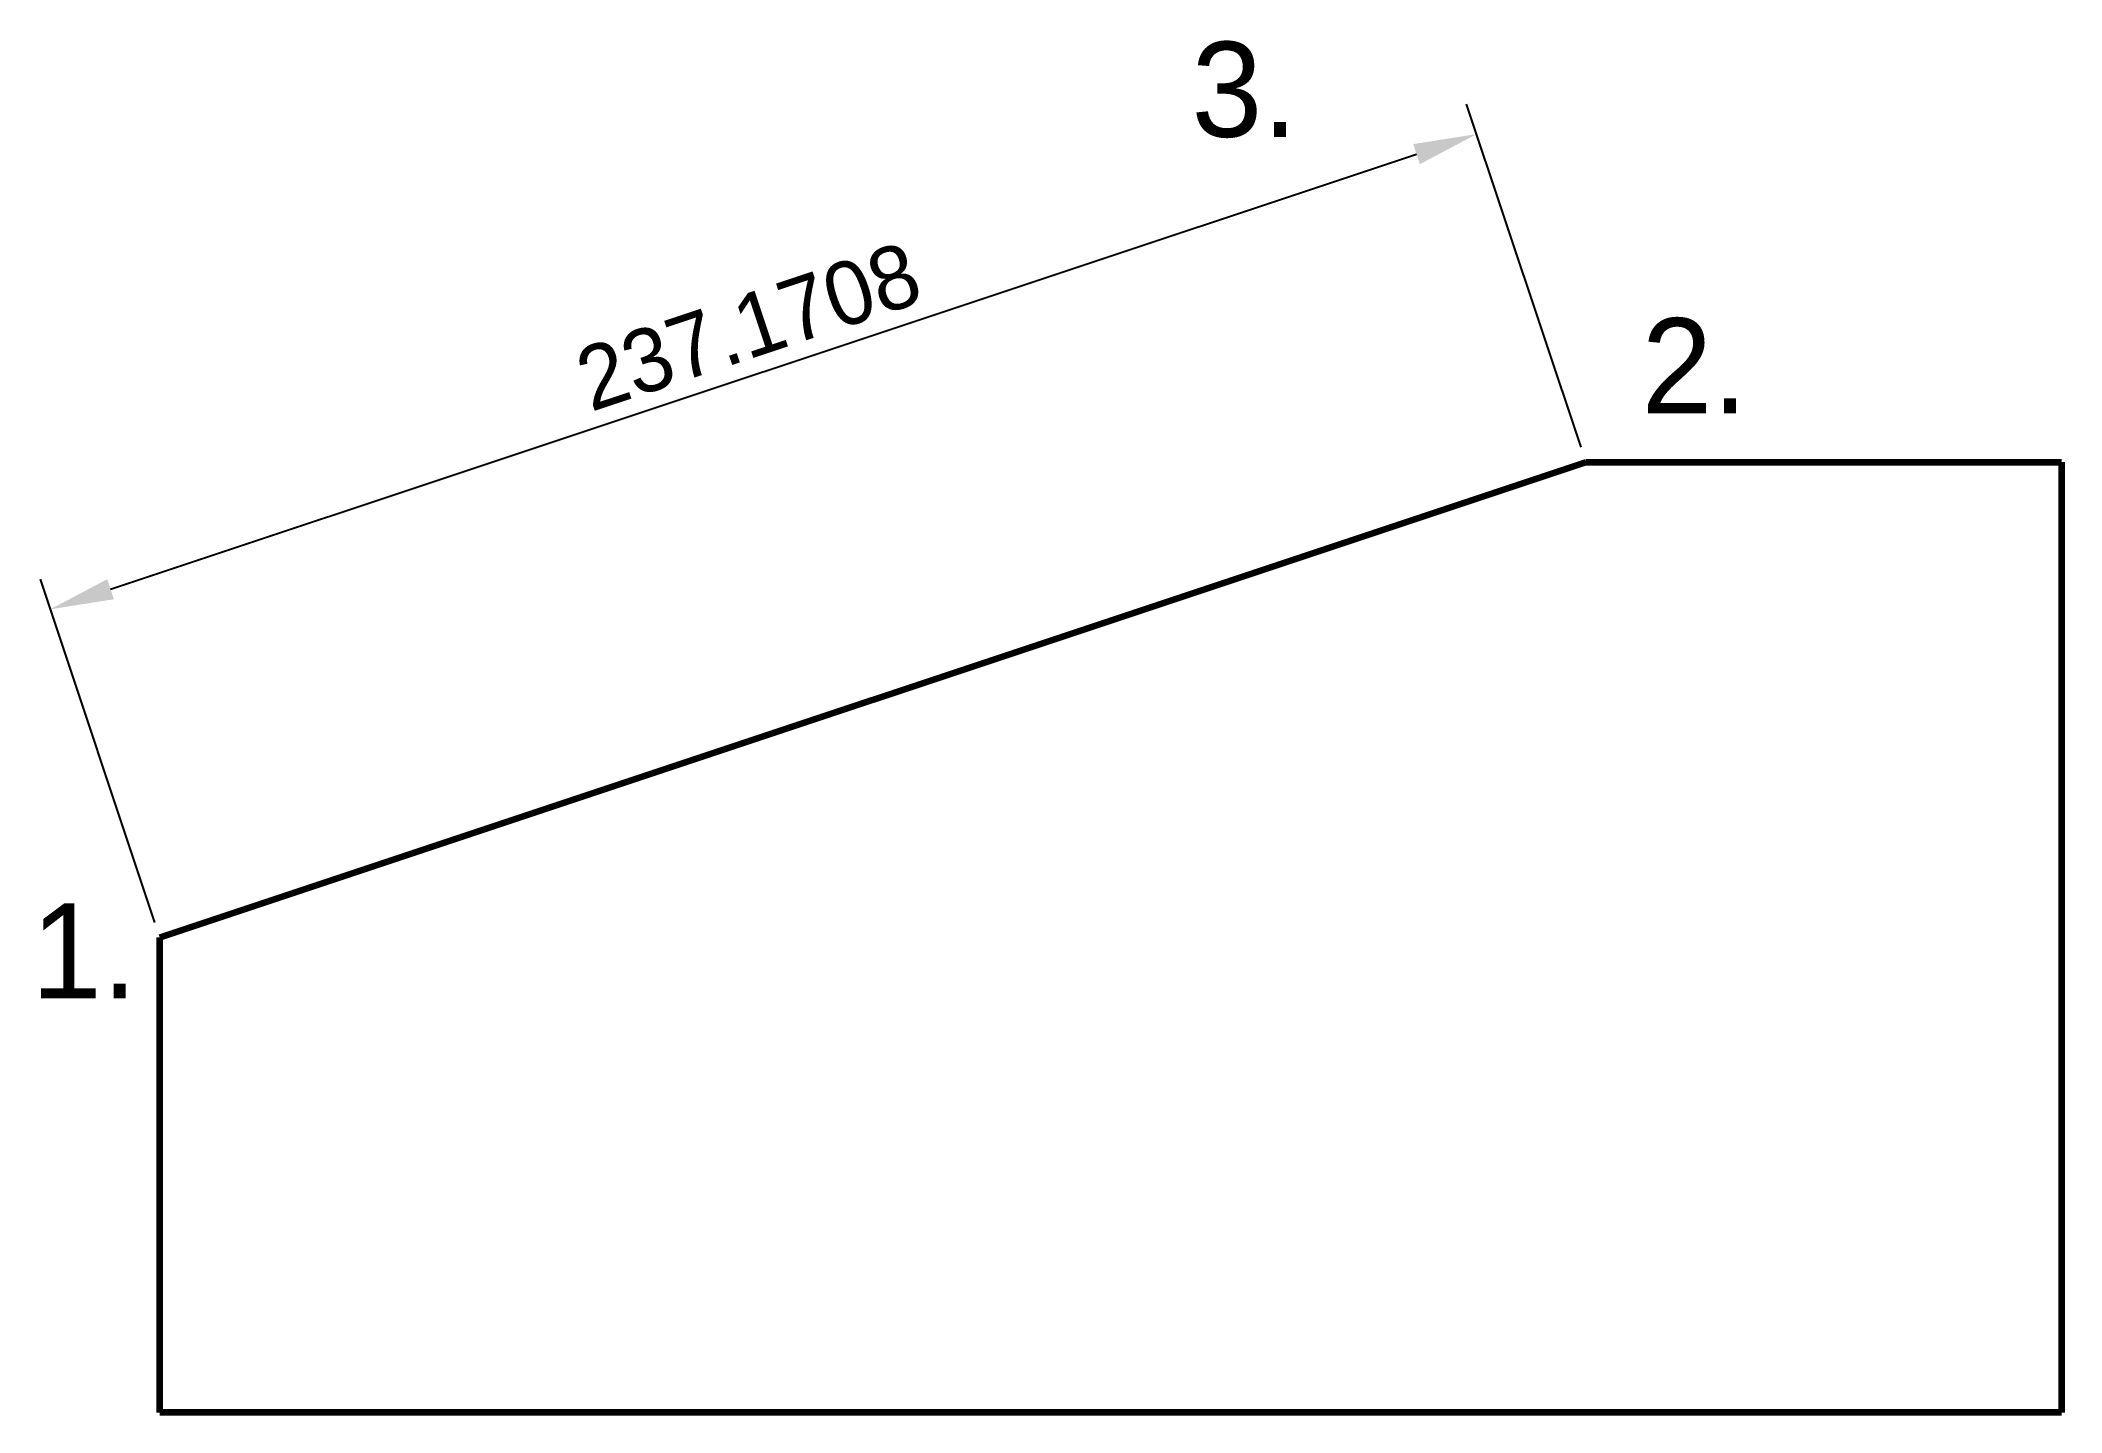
# Model space of a CAD drawing. Extents: x -19 to 300, y 0 to 217.
import ezdxf

# ---------------------------------------------------------------- set-up
doc = ezdxf.new("R2010")
doc.units = 0
for name, color, linetype, lineweight in [('construction', 7, 'Continuous', 90), ('dimensions', 5, 'Continuous', 50), ('labels', 7, 'Continuous', 0)]:
    doc.layers.add(name, color=color, linetype=linetype, lineweight=lineweight)
doc.styles.add('textstyle0', font='')
doc.styles.add('textstyle1', font='')
doc.styles.add('textstyle2', font='')
doc.styles.get('textstyle0').set_extended_font_data('Hiragino Maru Gothic ProN')
doc.styles.get('textstyle1').set_extended_font_data('Hiragino Maru Gothic ProN')
doc.styles.get('textstyle2').set_extended_font_data('Hiragino Maru Gothic ProN')
doc.dimstyles.new('QCADDimStyle', dxfattribs={"dimtxt": 10, "dimasz": 10, "dimexe": 5, "dimexo": 2.5, "dimgap": 2.5, "dimtad": 1, "dimtoh": 1, "dimdec": 4, "dimzin": 0, "dimdsep": 46, "dimtxsty": 'Standard', "dimcen": 0.09, "dimadec": 0, "dimazin": 0, "dimtfac": 1, "dimtdec": 4, "dimtofl": 0, "dimtmove": 0, "dimatfit": 3, "dimfxl": 1, "dimtolj": 1, "dimtzin": 0, "dimarcsym": 0})

# ---------------------------------------------------------------- blocks, each defined once
blk = doc.blocks.new('*D1')
at = {"layer": 'Defpoints', "color": 0}
for p in [(207.73, 201.8), (225, 150), (0, 75)]:
    blk.add_point(p, dxfattribs=at)
at = {"layer": 'dimensions', "color": 0, "lineweight": -2}
for p, q in [((224.21, 152.37), (206.15, 206.54)), ((-7.78, 129.96), (198.25, 198.63)), ((-0.79, 77.37), (-18.85, 131.54))]:
    blk.add_line(p, q, dxfattribs=at)
at = {"layer": 'dimensions', "color": 0}
for points in [[(198.77, 197.05), (197.72, 200.22), (207.73, 201.8)], [(-8.31, 131.54), (-7.25, 128.38), (-17.27, 126.8)]]:
    blk.add_solid(points, dxfattribs=at)
at = {"layer": 'dimensions', "color": 0, "insert": (92.86, 171.41), "char_height": 10, "attachment_point": 5, "rotation": 18.4349}
blk.add_mtext('\\A1;237.1708', dxfattribs=at)

msp = doc.modelspace()

# ---------------------------------------------------------------- linework, layer by layer
at = {"layer": 'construction'}
for p, q in [((0, 75), (225, 150)), ((225, 150), (300, 150)), ((300, 150), (300, 0)), ((0, 0), (0, 75)), ((300, 0), (0, 0))]:
    msp.add_line(p, q, dxfattribs=at)

# ---------------------------------------------------------------- texts
at = {"layer": 'labels', "char_height": 15, "attachment_point": 1}
for s, insert, style in [('3.', (162.74879, 216.36484), 'textstyle2'), ('2.', (233.74352, 172.74157), 'textstyle1'), ('1.', (-20.29786, 80.36288), 'textstyle0')]:
    msp.add_mtext(s, dxfattribs=dict(at, insert=insert, style=style))

# ---------------------------------------------------------------- dimensions: what is measured, and where the dimension line sits
at = {"layer": 'dimensions'}
dim = msp.add_aligned_dim(p1=(0, 75), p2=(225, 150), distance=54.59842, dimstyle='QCADDimStyle', override={"dimtxt": 10, "dimasz": 10, "dimexe": 5, "dimexo": 2.5, "dimgap": 2.5, "dimzin": 8, "dimclrd": 0, "dimclre": 0, "dimclrt": 0, "dimazin": 2, "dimtmove": 2}, dxfattribs=at)
dim.commit()
dim.dimension.update_dxf_attribs({"geometry": '*D1', "text_midpoint": (92.86276, 171.41173)})

doc.saveas('drawing.dxf')
